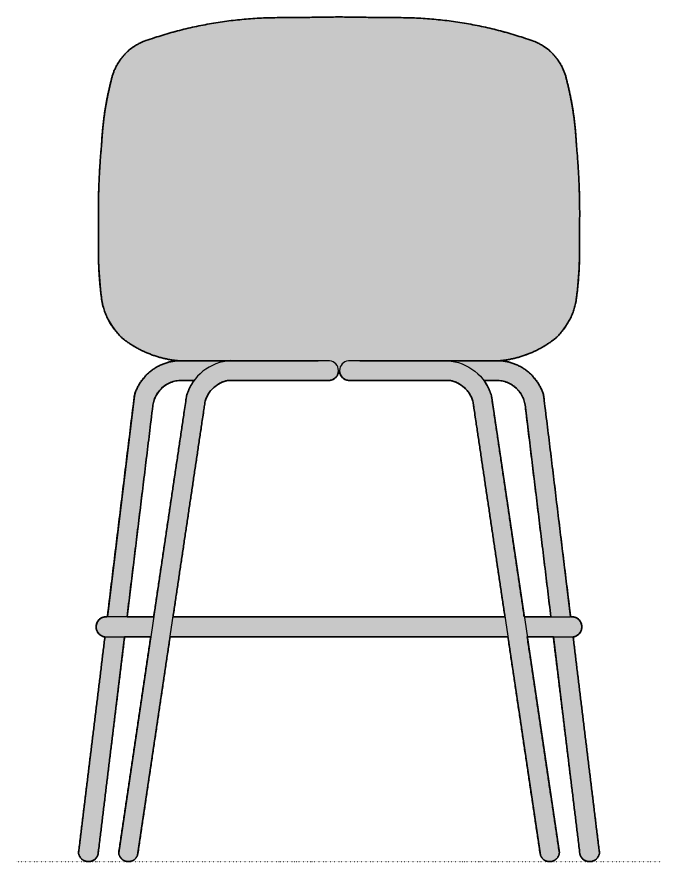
# Model space of a CAD drawing. Header units: millimetres. Extents: x 0 to 1874, y -1262 to 1068.
# Drawn here: x 0 to 814, y -1262 to -193 of the extents above; entities that cross this region are included whole.
import ezdxf

# ---------------------------------------------------------------- set-up
doc = ezdxf.new("R2010")
doc.units = ezdxf.units.MM
doc.linetypes.add('Dots', pattern=[1, 0, -1])
doc.layers.add('Blocks', color=7, linetype='Continuous')
doc.layers.add('Blocks$Fill', color=7, linetype='Continuous', true_color=0xffffff)
for name, color, linetype, lineweight, true_color in [('Blocks$Inner', 7, 'Continuous', 25, 0x007f00), ('Blocks$Outline', 7, 'Continuous', 35, 0xff3f3f), ('Groud', 7, 'Dots', 25, 0x243775)]:
    doc.layers.add(name, color=color, linetype=linetype, lineweight=lineweight, true_color=true_color)

# ---------------------------------------------------------------- blocks, each defined once
blk = doc.blocks.new('Nest High Chair Back')
at = {"layer": 'Blocks$Fill'}
h = blk.add_hatch(color=256, dxfattribs=at)
h.paths.add_polyline_path([(677.9, 284.1), (711.5, 9), (711.6, 8.7), (711.7, 8.5), (711.7, 8.3), (711.8, 8), (711.9, 7.8), (712, 7.6), (712.1, 7.3), (712.2, 7.1), (712.4, 6.9), (712.5, 6.6), (712.6, 6.4), (712.7, 6.2), (712.9, 6), (713, 5.7), (713.2, 5.5), (713.3, 5.3), (713.5, 5.1), (713.7, 4.9), (713.8, 4.6), (714, 4.4), (714.2, 4.2), (714.4, 4), (714.6, 3.8), (714.8, 3.6), (715, 3.4), (715.2, 3.3), (715.4, 3.1), (715.6, 2.9), (715.8, 2.7), (716, 2.6), (716.2, 2.4), (716.5, 2.2), (716.7, 2.1), (716.9, 1.9), (717.2, 1.8), (717.4, 1.6), (717.7, 1.5), (717.9, 1.4), (718.1, 1.3), (718.4, 1.1), (718.7, 1), (718.9, 0.9), (719.2, 0.8), (719.4, 0.7), (719.7, 0.6), (719.9, 0.6), (720.2, 0.5), (720.5, 0.4), (720.7, 0.4), (721, 0.3), (721.2, 0.2), (721.5, 0.2), (721.8, 0.2), (722, 0.1), (722.3, 0.1), (722.5, 0.1), (722.8, 0), (723.1, 0), (723.3, 0), (723.6, 0), (723.8, 0), (724.1, 0), (724.3, 0), (724.6, 0), (724.8, 0.1), (725.1, 0.1), (725.3, 0.1), (725.6, 0.2), (725.8, 0.2), (726.1, 0.2), (726.3, 0.3), (726.6, 0.4), (726.8, 0.4), (727.1, 0.5), (727.3, 0.6), (727.6, 0.6), (727.8, 0.7), (728.1, 0.8), (728.3, 0.9), (728.6, 1), (728.8, 1.1), (729.1, 1.2), (729.3, 1.4), (729.6, 1.5), (729.8, 1.6), (730.1, 1.7), (730.3, 1.9), (730.5, 2), (730.8, 2.2), (731, 2.3), (731.2, 2.5), (731.4, 2.7), (731.6, 2.8), (731.9, 3), (732.1, 3.2), (732.3, 3.4), (732.5, 3.6), (732.7, 3.8), (732.9, 4), (733.1, 4.2), (733.2, 4.4), (733.4, 4.6), (733.6, 4.8), (733.8, 5), (733.9, 5.2), (734.1, 5.5), (734.2, 5.7), (734.4, 5.9), (734.5, 6.2), (734.7, 6.4), (734.8, 6.6), (734.9, 6.9), (735, 7.1), (735.2, 7.4), (735.3, 7.6), (735.4, 7.8), (735.5, 8.1), (735.6, 8.3), (735.7, 8.6), (735.7, 8.8), (735.8, 9.1), (735.9, 9.3), (736, 9.6), (736, 9.8), (736.1, 10.1), (736.1, 10.3), (736.2, 10.6), (736.2, 10.8), (702.9, 284.1), (703.1, 284.2), (703.4, 284.2), (703.7, 284.3), (704, 284.3), (704.3, 284.4), (704.6, 284.5), (704.8, 284.6), (705.1, 284.6), (705.4, 284.7), (705.7, 284.8), (706, 285), (706.3, 285.1), (706.5, 285.2), (706.8, 285.3), (707.1, 285.5), (707.4, 285.6), (707.7, 285.8), (707.9, 286), (708.2, 286.1), (708.5, 286.3), (708.7, 286.5), (709, 286.7), (709.2, 286.9), (709.5, 287.1), (709.7, 287.3), (710, 287.5), (710.2, 287.8), (710.4, 288), (710.6, 288.3), (710.9, 288.5), (711.1, 288.7), (711.3, 289), (711.5, 289.3), (711.7, 289.5), (711.8, 289.8), (712, 290.1), (712.2, 290.4), (712.3, 290.7), (712.5, 290.9), (712.6, 291.2), (712.8, 291.5), (712.9, 291.8), (713, 292.1), (713.2, 292.4), (713.3, 292.7), (713.4, 293), (713.4, 293.3), (713.5, 293.6), (713.6, 293.9), (713.7, 294.2), (713.7, 294.6), (713.8, 294.9), (713.8, 295.2), (713.9, 295.5), (713.9, 295.8), (713.9, 296.1), (713.9, 296.4), (713.9, 296.7), (713.9, 297), (713.9, 297.3), (713.9, 297.5), (713.9, 297.8), (713.9, 298.1), (713.8, 298.4), (713.8, 298.7), (713.8, 299), (713.7, 299.2), (713.7, 299.5), (713.6, 299.8), (713.5, 300.1), (713.4, 300.4), (713.4, 300.7), (713.3, 301), (713.2, 301.2), (713.1, 301.5), (712.9, 301.8), (712.8, 302.1), (712.7, 302.4), (712.5, 302.7), (712.4, 302.9), (712.2, 303.2), (712.1, 303.5), (711.9, 303.8), (711.7, 304), (711.6, 304.3), (711.4, 304.6), (711.2, 304.8), (711, 305.1), (710.7, 305.3), (710.5, 305.6), (710.3, 305.8), (710.1, 306), (709.8, 306.2), (709.6, 306.5), (709.3, 306.7), (709.1, 306.9), (708.8, 307.1), (708.6, 307.3), (708.3, 307.5), (708, 307.7), (707.7, 307.8), (707.5, 308), (707.2, 308.2), (706.9, 308.3), (706.6, 308.4), (706.3, 308.6), (706, 308.7), (705.7, 308.8), (705.4, 308.9), (705.1, 309), (704.8, 309.1), (704.5, 309.2), (704.2, 309.3), (703.9, 309.4), (703.6, 309.4), (703.3, 309.5), (703, 309.5), (702.7, 309.6), (702.4, 309.6), (702.1, 309.6), (701.8, 309.7), (701.5, 309.7), (701.2, 309.7), (700.9, 309.7), (700.6, 309.7), (700.3, 309.7), (700, 309.6), (699.7, 309.6), (665.7, 588.8), (665.3, 590.7), (664.9, 591.7), (664.6, 592.8), (664.2, 593.8), (663.8, 594.9), (663.4, 595.9), (662.9, 596.9), (662.5, 597.9), (662, 599), (661.5, 600), (661, 601), (660.4, 602), (659.8, 603), (659.3, 604), (658.6, 605), (658, 605.9), (657.4, 606.9), (656.7, 607.9), (656, 608.8), (655.3, 609.7), (654.6, 610.7), (653.8, 611.6), (653.1, 612.5), (652.3, 613.4), (651.5, 614.2), (650.7, 615.1), (649.8, 615.9), (649, 616.7), (648.1, 617.6), (647.2, 618.4), (646.3, 619.1), (645.4, 619.9), (644.4, 620.6), (643.5, 621.4), (642.5, 622.1), (641.6, 622.7), (640.6, 623.4), (639.6, 624.1), (638.6, 624.7), (637.5, 625.3), (636.5, 625.9), (635.5, 626.4), (634.4, 627), (633.3, 627.5), (632.3, 628), (631.2, 628.5), (630.1, 628.9), (629, 629.4), (627.9, 629.8), (626.8, 630.2), (625.8, 630.5), (624.6, 630.9), (623.5, 631.2), (622.4, 631.5), (621.3, 631.8), (620.2, 632), (619.1, 632.3), (618, 632.5), (616.9, 632.7), (615.8, 632.9), (614.7, 633), (613.6, 633.1), (612.5, 633.3), (611.4, 633.4), (610.3, 633.4), (612.7, 633.7), (615.1, 634), (617.5, 634.3), (619.9, 634.7), (622.3, 635.1), (624.7, 635.6), (627.1, 636.1), (629.5, 636.6), (631.9, 637.3), (634.3, 637.9), (636.7, 638.6), (639, 639.3), (641.3, 640.1), (643.7, 641), (646, 641.8), (648.3, 642.8), (650.5, 643.7), (652.8, 644.7), (655, 645.8), (657.3, 646.9), (659.4, 648), (661.6, 649.2), (663.8, 650.4), (665.9, 651.6), (668, 652.9), (670, 654.2), (672.1, 655.6), (674.1, 657), (676.1, 658.4), (678, 659.8), (679.9, 661.3), (681.8, 662.8), (682.9, 664), (684.1, 665.1), (685.2, 666.3), (686.2, 667.5), (687.3, 668.7), (688.3, 669.9), (689.4, 671.1), (690.4, 672.4), (691.3, 673.7), (692.3, 675), (693.2, 676.3), (694.1, 677.7), (695, 679.1), (695.9, 680.4), (696.7, 681.8), (697.5, 683.3), (698.3, 684.7), (699, 686.1), (699.7, 687.6), (700.4, 689.1), (701.1, 690.6), (701.7, 692), (702.3, 693.6), (702.9, 695.1), (703.4, 696.6), (704, 698.1), (704.5, 699.6), (704.9, 701.2), (705.3, 702.7), (705.7, 704.3), (706.1, 705.8), (706.4, 707.4), (707.8, 718), (708.9, 728.7), (709.8, 739.4), (710.5, 750.1), (710.9, 760.9), (711.1, 771.6), (711.1, 782.3), (710.8, 793.1), (711.1, 821.6), (710.7, 850.1), (709.3, 878.6), (707, 907), (706.4, 917.1), (705.6, 927.3), (704.4, 937.4), (703, 947.6), (701.4, 957.6), (699.5, 967.7), (697.3, 977.6), (694.9, 987.5), (694.5, 989.5), (694, 991.4), (693.5, 993.4), (692.9, 995.3), (692.2, 997.2), (691.5, 999.1), (690.7, 1001.1), (689.9, 1002.9), (689, 1004.8), (688, 1006.7), (687, 1008.5), (685.9, 1010.3), (684.8, 1012), (683.6, 1013.7), (682.3, 1015.4), (681, 1017.1), (679.7, 1018.7), (678.3, 1020.3), (676.8, 1021.8), (675.3, 1023.3), (673.8, 1024.7), (672.2, 1026.1), (670.6, 1027.4), (669, 1028.7), (667.3, 1029.9), (665.6, 1031), (663.9, 1032.1), (662.1, 1033.2), (660.3, 1034.1), (658.6, 1035.1), (656.8, 1035.9), (654.9, 1036.7), (644.5, 1040.4), (634.1, 1043.8), (623.5, 1047), (612.8, 1050), (602.1, 1052.7), (591.3, 1055.2), (580.5, 1057.5), (569.6, 1059.5), (558.6, 1061.3), (547.7, 1062.9), (536.7, 1064.2), (525.7, 1065.3), (514.6, 1066.1), (503.6, 1066.7), (492.6, 1067), (481.6, 1067.2), (407, 1068.1), (332.5, 1067.2), (321.5, 1067), (310.4, 1066.7), (299.4, 1066.1), (288.4, 1065.3), (277.4, 1064.2), (266.4, 1062.9), (255.4, 1061.3), (244.5, 1059.5), (233.6, 1057.5), (222.7, 1055.2), (211.9, 1052.7), (201.2, 1050), (190.6, 1047), (180, 1043.8), (169.5, 1040.4), (159.1, 1036.7), (157.3, 1035.9), (155.5, 1035.1), (153.7, 1034.1), (151.9, 1033.2), (150.2, 1032.1), (148.4, 1031), (146.7, 1029.9), (145.1, 1028.7), (143.4, 1027.4), (141.8, 1026.1), (140.2, 1024.7), (138.7, 1023.3), (137.2, 1021.8), (135.8, 1020.3), (134.4, 1018.7), (133, 1017.1), (131.7, 1015.4), (130.5, 1013.7), (129.3, 1012), (128.1, 1010.3), (127.1, 1008.5), (126, 1006.7), (125.1, 1004.8), (124.2, 1002.9), (123.3, 1001.1), (122.5, 999.1), (121.8, 997.2), (121.1, 995.3), (120.5, 993.4), (120, 991.4), (119.5, 989.5), (119.1, 987.5), (116.7, 977.6), (114.5, 967.7), (112.6, 957.6), (111, 947.6), (109.6, 937.4), (108.5, 927.3), (107.6, 917.1), (107, 907), (104.8, 878.6), (103.4, 850.1), (102.9, 821.6), (103.3, 793.1), (103, 782.3), (102.9, 771.6), (103.1, 760.9), (103.5, 750.1), (104.2, 739.4), (105.1, 728.7), (106.2, 718), (107.6, 707.4), (107.9, 705.8), (108.3, 704.3), (108.7, 702.7), (109.1, 701.2), (109.6, 699.6), (110.1, 698.1), (110.6, 696.6), (111.1, 695.1), (111.7, 693.6), (112.3, 692), (113, 690.6), (113.6, 689.1), (114.3, 687.6), (115, 686.1), (115.8, 684.7), (116.6, 683.3), (117.4, 681.8), (118.2, 680.4), (119, 679.1), (119.9, 677.7), (120.8, 676.3), (121.8, 675), (122.7, 673.7), (123.7, 672.4), (124.7, 671.1), (125.7, 669.9), (126.7, 668.7), (127.8, 667.5), (128.9, 666.3), (130, 665.1), (131.1, 664), (132.2, 662.8), (134.1, 661.3), (136, 659.8), (138, 658.4), (140, 657), (142, 655.6), (144, 654.2), (146.1, 652.9), (148.2, 651.6), (150.3, 650.4), (152.4, 649.2), (154.6, 648), (156.8, 646.9), (159, 645.8), (161.2, 644.7), (163.5, 643.7), (165.8, 642.8), (168.1, 641.8), (170.4, 641), (172.7, 640.1), (175, 639.3), (177.4, 638.6), (179.8, 637.9), (182.1, 637.3), (184.5, 636.6), (186.9, 636.1), (189.3, 635.6), (191.7, 635.1), (194.1, 634.7), (196.5, 634.3), (198.9, 634), (201.3, 633.7), (203.7, 633.4), (202.6, 633.4), (201.5, 633.3), (200.5, 633.1), (199.4, 633), (198.3, 632.9), (197.1, 632.7), (196, 632.5), (194.9, 632.3), (193.8, 632), (192.7, 631.8), (191.6, 631.5), (190.5, 631.2), (189.4, 630.9), (188.3, 630.5), (187.2, 630.2), (186.1, 629.8), (185, 629.4), (183.9, 628.9), (182.8, 628.5), (181.8, 628), (180.7, 627.5), (179.6, 627), (178.6, 626.4), (177.5, 625.9), (176.5, 625.3), (175.5, 624.7), (174.5, 624.1), (173.5, 623.4), (172.5, 622.7), (171.5, 622.1), (170.6, 621.4), (169.6, 620.6), (168.7, 619.9), (167.7, 619.1), (166.8, 618.4), (166, 617.6), (165.1, 616.7), (164.2, 615.9), (163.4, 615.1), (162.6, 614.2), (161.8, 613.4), (161, 612.5), (160.2, 611.6), (159.5, 610.7), (158.7, 609.7), (158, 608.8), (157.3, 607.9), (156.7, 606.9), (156, 605.9), (155.4, 605), (154.8, 604), (154.2, 603), (153.6, 602), (153.1, 601), (152.6, 600), (152.1, 599), (151.6, 597.9), (151.1, 596.9), (150.7, 595.9), (150.3, 594.9), (149.9, 593.8), (149.5, 592.8), (149.1, 591.7), (148.8, 590.7), (148.4, 588.8), (114.3, 309.6), (114, 309.6), (113.7, 309.7), (113.4, 309.7), (113.2, 309.7), (112.9, 309.7), (112.6, 309.7), (112.3, 309.7), (112, 309.6), (111.7, 309.6), (111.4, 309.6), (111.1, 309.5), (110.8, 309.5), (110.5, 309.4), (110.2, 309.4), (109.8, 309.3), (109.5, 309.2), (109.2, 309.1), (108.9, 309), (108.6, 308.9), (108.3, 308.8), (108, 308.7), (107.7, 308.6), (107.4, 308.4), (107.2, 308.3), (106.9, 308.2), (106.6, 308), (106.3, 307.8), (106, 307.7), (105.7, 307.5), (105.5, 307.3), (105.2, 307.1), (105, 306.9), (104.7, 306.7), (104.4, 306.5), (104.2, 306.2), (104, 306), (103.7, 305.8), (103.5, 305.6), (103.3, 305.3), (103.1, 305.1), (102.9, 304.8), (102.7, 304.6), (102.5, 304.3), (102.3, 304), (102.1, 303.8), (102, 303.5), (101.8, 303.2), (101.6, 302.9), (101.5, 302.7), (101.4, 302.4), (101.2, 302.1), (101.1, 301.8), (101, 301.5), (100.9, 301.2), (100.8, 301), (100.7, 300.7), (100.6, 300.4), (100.5, 300.1), (100.5, 299.8), (100.4, 299.5), (100.3, 299.2), (100.3, 299), (100.2, 298.7), (100.2, 298.4), (100.2, 298.1), (100.1, 297.8), (100.1, 297.5), (100.1, 297.3), (100.1, 297), (100.1, 296.7), (100.1, 296.4), (100.1, 296.1), (100.2, 295.8), (100.2, 295.5), (100.2, 295.2), (100.3, 294.9), (100.3, 294.6), (100.4, 294.2), (100.4, 293.9), (100.5, 293.6), (100.6, 293.3), (100.7, 293), (100.8, 292.7), (100.9, 292.4), (101, 292.1), (101.1, 291.8), (101.3, 291.5), (101.4, 291.2), (101.5, 290.9), (101.7, 290.7), (101.9, 290.4), (102, 290.1), (102.2, 289.8), (102.4, 289.5), (102.6, 289.3), (102.8, 289), (103, 288.7), (103.2, 288.5), (103.4, 288.3), (103.6, 288), (103.9, 287.8), (104.1, 287.5), (104.3, 287.3), (104.6, 287.1), (104.8, 286.9), (105.1, 286.7), (105.3, 286.5), (105.6, 286.3), (105.9, 286.1), (106.1, 286), (106.4, 285.8), (106.7, 285.6), (106.9, 285.5), (107.2, 285.3), (107.5, 285.2), (107.8, 285.1), (108.1, 285), (108.3, 284.8), (108.6, 284.7), (108.9, 284.6), (109.2, 284.6), (109.5, 284.5), (109.8, 284.4), (110.1, 284.3), (110.3, 284.3), (110.6, 284.2), (110.9, 284.2), (111.2, 284.1), (77.8, 10.8), (77.9, 10.6), (77.9, 10.3), (78, 10.1), (78, 9.8), (78.1, 9.6), (78.2, 9.3), (78.2, 9.1), (78.3, 8.8), (78.4, 8.6), (78.5, 8.3), (78.6, 8.1), (78.7, 7.8), (78.8, 7.6), (78.9, 7.4), (79, 7.1), (79.1, 6.9), (79.2, 6.6), (79.4, 6.4), (79.5, 6.2), (79.7, 5.9), (79.8, 5.7), (80, 5.5), (80.1, 5.2), (80.3, 5), (80.5, 4.8), (80.6, 4.6), (80.8, 4.4), (81, 4.2), (81.2, 4), (81.4, 3.8), (81.6, 3.6), (81.8, 3.4), (82, 3.2), (82.2, 3), (82.4, 2.8), (82.6, 2.7), (82.8, 2.5), (83.1, 2.3), (83.3, 2.2), (83.5, 2), (83.8, 1.9), (84, 1.7), (84.2, 1.6), (84.5, 1.5), (84.7, 1.4), (85, 1.2), (85.2, 1.1), (85.5, 1), (85.7, 0.9), (86, 0.8), (86.2, 0.7), (86.5, 0.6), (86.7, 0.6), (87, 0.5), (87.2, 0.4), (87.5, 0.4), (87.7, 0.3), (88, 0.2), (88.2, 0.2), (88.5, 0.2), (88.7, 0.1), (89, 0.1), (89.2, 0.1), (89.5, 0), (89.7, 0), (90, 0), (90.2, 0), (90.5, 0), (90.7, 0), (91, 0), (91.2, 0), (91.5, 0.1), (91.8, 0.1), (92, 0.1), (92.3, 0.2), (92.5, 0.2), (92.8, 0.2), (93.1, 0.3), (93.3, 0.4), (93.6, 0.4), (93.8, 0.5), (94.1, 0.6), (94.4, 0.6), (94.6, 0.7), (94.9, 0.8), (95.1, 0.9), (95.4, 1), (95.6, 1.1), (95.9, 1.3), (96.1, 1.4), (96.4, 1.5), (96.6, 1.6), (96.9, 1.8), (97.1, 1.9), (97.3, 2.1), (97.6, 2.2), (97.8, 2.4), (98, 2.6), (98.2, 2.7), (98.5, 2.9), (98.7, 3.1), (98.9, 3.3), (99.1, 3.4), (99.3, 3.6), (99.5, 3.8), (99.7, 4), (99.9, 4.2), (100, 4.4), (100.2, 4.6), (100.4, 4.9), (100.5, 5.1), (100.7, 5.3), (100.9, 5.5), (101, 5.7), (101.2, 6), (101.3, 6.2), (101.4, 6.4), (101.6, 6.6), (101.7, 6.9), (101.8, 7.1), (101.9, 7.3), (102, 7.6), (102.1, 7.8), (102.2, 8), (102.3, 8.3), (102.4, 8.5), (102.5, 8.7), (102.5, 9), (136.1, 284.1), (169.1, 284.1), (128.6, 11.1), (128.6, 10.9), (128.6, 10.6), (128.7, 10.4), (128.7, 10.1), (128.7, 9.9), (128.8, 9.7), (128.9, 9.4), (128.9, 9.2), (129, 8.9), (129.1, 8.7), (129.1, 8.4), (129.2, 8.2), (129.3, 8), (129.4, 7.7), (129.5, 7.5), (129.6, 7.2), (129.7, 7), (129.8, 6.8), (130, 6.5), (130.1, 6.3), (130.2, 6.1), (130.4, 5.8), (130.5, 5.6), (130.7, 5.4), (130.8, 5.2), (131, 5), (131.1, 4.7), (131.3, 4.5), (131.5, 4.3), (131.7, 4.1), (131.8, 3.9), (132, 3.7), (132.2, 3.5), (132.4, 3.3), (132.6, 3.2), (132.8, 3), (133, 2.8), (133.2, 2.6), (133.4, 2.5), (133.7, 2.3), (133.9, 2.2), (134.1, 2), (134.3, 1.9), (134.6, 1.7), (134.8, 1.6), (135, 1.5), (135.2, 1.4), (135.5, 1.2), (135.7, 1.1), (136, 1), (136.2, 0.9), (136.4, 0.8), (136.7, 0.7), (136.9, 0.7), (137.2, 0.6), (137.4, 0.5), (137.6, 0.4), (137.9, 0.4), (138.1, 0.3), (138.4, 0.3), (138.6, 0.2), (138.9, 0.2), (139.1, 0.1), (139.3, 0.1), (139.6, 0.1), (139.8, 0), (140.1, 0), (140.3, 0), (140.6, 0), (140.8, 0), (141.1, 0), (141.3, 0), (141.6, 0), (141.8, 0), (142.1, 0.1), (142.3, 0.1), (142.6, 0.1), (142.8, 0.2), (143.1, 0.2), (143.4, 0.2), (143.6, 0.3), (143.9, 0.4), (144.1, 0.4), (144.4, 0.5), (144.6, 0.6), (144.9, 0.7), (145.1, 0.8), (145.4, 0.8), (145.6, 0.9), (145.9, 1.1), (146.1, 1.2), (146.4, 1.3), (146.6, 1.4), (146.9, 1.5), (147.1, 1.7), (147.3, 1.8), (147.5, 1.9), (147.8, 2.1), (148, 2.2), (148.2, 2.4), (148.4, 2.6), (148.6, 2.7), (148.9, 2.9), (149.1, 3.1), (149.3, 3.3), (149.5, 3.4), (149.6, 3.6), (149.8, 3.8), (150, 4), (150.2, 4.2), (150.4, 4.4), (150.5, 4.6), (150.7, 4.8), (150.8, 5), (151, 5.2), (151.1, 5.4), (151.3, 5.7), (151.4, 5.9), (151.6, 6.1), (151.7, 6.3), (151.8, 6.5), (151.9, 6.8), (152, 7), (152.1, 7.2), (152.2, 7.4), (152.3, 7.7), (152.4, 7.9), (152.5, 8.1), (193.5, 284.1), (620.5, 284.1), (661.5, 8.1), (661.6, 7.9), (661.7, 7.7), (661.8, 7.4), (661.9, 7.2), (662, 7), (662.1, 6.8), (662.2, 6.5), (662.4, 6.3), (662.5, 6.1), (662.6, 5.9), (662.8, 5.7), (662.9, 5.4), (663, 5.2), (663.2, 5), (663.4, 4.8), (663.5, 4.6), (663.7, 4.4), (663.9, 4.2), (664, 4), (664.2, 3.8), (664.4, 3.6), (664.6, 3.4), (664.8, 3.3), (665, 3.1), (665.2, 2.9), (665.4, 2.7), (665.6, 2.6), (665.8, 2.4), (666, 2.2), (666.3, 2.1), (666.5, 1.9), (666.7, 1.8), (667, 1.7), (667.2, 1.5), (667.4, 1.4), (667.7, 1.3), (667.9, 1.2), (668.2, 1.1), (668.4, 0.9), (668.7, 0.8), (668.9, 0.8), (669.2, 0.7), (669.4, 0.6), (669.7, 0.5), (669.9, 0.4), (670.2, 0.4), (670.4, 0.3), (670.7, 0.2), (670.9, 0.2), (671.2, 0.2), (671.5, 0.1), (671.7, 0.1), (672, 0.1), (672.2, 0), (672.5, 0), (672.7, 0), (673, 0), (673.2, 0), (673.5, 0), (673.7, 0), (674, 0), (674.2, 0), (674.5, 0.1), (674.7, 0.1), (674.9, 0.1), (675.2, 0.2), (675.4, 0.2), (675.7, 0.3), (675.9, 0.3), (676.2, 0.4), (676.4, 0.4), (676.6, 0.5), (676.9, 0.6), (677.1, 0.7), (677.4, 0.7), (677.6, 0.8), (677.8, 0.9), (678.1, 1), (678.3, 1.1), (678.6, 1.2), (678.8, 1.4), (679, 1.5), (679.3, 1.6), (679.5, 1.7), (679.7, 1.9), (679.9, 2), (680.2, 2.2), (680.4, 2.3), (680.6, 2.5), (680.8, 2.6), (681, 2.8), (681.2, 3), (681.4, 3.2), (681.6, 3.3), (681.8, 3.5), (682, 3.7), (682.2, 3.9), (682.4, 4.1), (682.6, 4.3), (682.7, 4.5), (682.9, 4.7), (683.1, 5), (683.2, 5.2), (683.4, 5.4), (683.5, 5.6), (683.7, 5.8), (683.8, 6.1), (683.9, 6.3), (684.1, 6.5), (684.2, 6.8), (684.3, 7), (684.4, 7.2), (684.5, 7.5), (684.6, 7.7), (684.7, 8), (684.8, 8.2), (684.9, 8.4), (685, 8.7), (685.1, 8.9), (685.1, 9.2), (685.2, 9.4), (685.2, 9.7), (685.3, 9.9), (685.3, 10.1), (685.4, 10.4), (685.4, 10.6), (685.5, 10.9), (685.5, 11.1), (644.9, 284.1)], flags=0)
h.paths.add_polyline_path([(224.1, 608.5), (223.2, 607.3), (222.4, 606.1), (221.7, 605), (220.9, 603.8), (220.2, 602.6), (219.5, 601.4), (218.9, 600.1), (218.3, 598.9), (217.7, 597.7), (217.1, 596.4), (216.6, 595.2), (216.1, 593.9), (215.6, 592.7), (215.2, 591.4), (214.8, 590.1), (214.4, 588.9), (172.9, 309.6), (139.2, 309.6), (171.9, 577.5), (172, 578.2), (172.1, 578.9), (172.3, 579.6), (172.4, 580.3), (172.6, 581), (172.8, 581.8), (173, 582.5), (173.2, 583.2), (173.5, 583.9), (173.7, 584.6), (174, 585.3), (174.3, 586.1), (174.6, 586.8), (174.9, 587.5), (175.3, 588.2), (175.6, 588.9), (176, 589.6), (176.4, 590.3), (176.8, 590.9), (177.2, 591.6), (177.6, 592.3), (178.1, 592.9), (178.5, 593.6), (179, 594.2), (179.5, 594.9), (180, 595.5), (180.5, 596.1), (181.1, 596.7), (181.6, 597.3), (182.2, 597.9), (182.8, 598.4), (183.4, 599), (184, 599.5), (184.6, 600), (185.2, 600.5), (185.9, 601), (186.5, 601.5), (187.2, 602), (187.8, 602.4), (188.5, 602.9), (189.2, 603.3), (189.9, 603.7), (190.6, 604.1), (191.3, 604.5), (192, 604.8), (192.7, 605.2), (193.4, 605.5), (194.1, 605.8), (194.9, 606.1), (195.6, 606.3), (196.3, 606.6), (197.1, 606.8), (197.8, 607.1), (198.5, 607.3), (199.3, 607.5), (200, 607.6), (200.7, 607.8), (201.5, 607.9), (202.2, 608.1), (202.9, 608.2), (203.7, 608.3), (204.4, 608.3), (205.1, 608.4), (205.8, 608.5), (211.4, 608.5)], flags=0)
h.paths.add_polyline_path([(641.1, 309.6), (599.7, 588.9), (599.3, 590.1), (598.9, 591.4), (598.4, 592.7), (598, 593.9), (597.5, 595.2), (596.9, 596.4), (596.4, 597.7), (595.8, 598.9), (595.2, 600.1), (594.5, 601.4), (593.8, 602.6), (593.1, 603.8), (592.4, 605), (591.6, 606.1), (590.8, 607.3), (590, 608.5), (602.6, 608.5), (608.2, 608.5), (608.9, 608.4), (609.6, 608.3), (610.4, 608.3), (611.1, 608.2), (611.8, 608.1), (612.6, 607.9), (613.3, 607.8), (614, 607.6), (614.8, 607.5), (615.5, 607.3), (616.3, 607.1), (617, 606.8), (617.7, 606.6), (618.5, 606.3), (619.2, 606.1), (619.9, 605.8), (620.6, 605.5), (621.4, 605.2), (622.1, 604.8), (622.8, 604.5), (623.5, 604.1), (624.2, 603.7), (624.9, 603.3), (625.5, 602.9), (626.2, 602.4), (626.9, 602), (627.5, 601.5), (628.2, 601), (628.8, 600.5), (629.5, 600), (630.1, 599.5), (630.7, 599), (631.3, 598.4), (631.8, 597.9), (632.4, 597.3), (633, 596.7), (633.5, 596.1), (634, 595.5), (634.5, 594.9), (635, 594.2), (635.5, 593.6), (636, 592.9), (636.4, 592.3), (636.9, 591.6), (637.3, 590.9), (637.7, 590.3), (638.1, 589.6), (638.4, 588.9), (638.8, 588.2), (639.1, 587.5), (639.4, 586.8), (639.8, 586.1), (640, 585.3), (640.3, 584.6), (640.6, 583.9), (640.8, 583.2), (641, 582.5), (641.2, 581.8), (641.4, 581), (641.6, 580.3), (641.8, 579.6), (641.9, 578.9), (642, 578.2), (642.2, 577.5), (674.8, 309.6)], flags=0)
h.paths.add_polyline_path([(616.7, 309.6), (197.3, 309.6), (237.8, 581.8), (238.1, 583), (238.5, 584.2), (239, 585.4), (239.4, 586.5), (240, 587.7), (240.5, 588.9), (241.2, 590), (241.8, 591.1), (242.2, 591.7), (242.5, 592.2), (242.9, 592.8), (243.3, 593.3), (243.7, 593.9), (244, 594.4), (244.5, 594.9), (244.9, 595.4), (245.3, 595.9), (245.7, 596.4), (246.2, 596.9), (246.6, 597.4), (247.1, 597.9), (247.6, 598.4), (248, 598.8), (248.5, 599.3), (249, 599.7), (249.5, 600.2), (250, 600.6), (250.6, 601), (251.1, 601.4), (251.6, 601.8), (252.2, 602.2), (252.7, 602.6), (253.3, 603), (253.8, 603.3), (254.4, 603.7), (254.9, 604), (255.5, 604.3), (256.1, 604.7), (256.7, 605), (257.3, 605.3), (258.4, 605.8), (259.6, 606.3), (260.8, 606.8), (262, 607.2), (263.3, 607.6), (264.5, 607.9), (265.7, 608.2), (266.9, 608.5), (395.1, 608.5), (395.3, 608.5), (395.6, 608.5), (395.9, 608.6), (396.1, 608.6), (396.4, 608.7), (396.7, 608.7), (396.9, 608.8), (397.2, 608.9), (397.5, 608.9), (397.8, 609), (398, 609.1), (398.3, 609.2), (398.6, 609.3), (398.8, 609.4), (399.1, 609.5), (399.3, 609.7), (399.6, 609.8), (399.9, 609.9), (400.1, 610.1), (400.4, 610.2), (400.6, 610.4), (400.9, 610.6), (401.1, 610.7), (401.4, 610.9), (401.6, 611.1), (401.8, 611.3), (402.1, 611.5), (402.3, 611.7), (402.5, 611.9), (402.7, 612.1), (402.9, 612.3), (403.2, 612.5), (403.4, 612.7), (403.5, 613), (403.7, 613.2), (403.9, 613.5), (404.1, 613.7), (404.3, 613.9), (404.4, 614.2), (404.6, 614.4), (404.7, 614.7), (404.9, 615), (405, 615.2), (405.2, 615.5), (405.3, 615.8), (405.4, 616), (405.5, 616.3), (405.6, 616.6), (405.7, 616.9), (405.8, 617.1), (405.9, 617.4), (406, 617.7), (406, 618), (406.1, 618.2), (406.2, 618.5), (406.2, 618.8), (406.3, 619.1), (406.3, 619.3), (406.3, 619.6), (406.4, 619.9), (406.4, 620.1), (406.4, 620.4), (406.4, 620.7), (406.4, 620.9), (407.6, 620.9), (407.6, 620.7), (407.6, 620.4), (407.7, 620.1), (407.7, 619.9), (407.7, 619.6), (407.7, 619.3), (407.8, 619.1), (407.8, 618.8), (407.9, 618.5), (407.9, 618.2), (408, 618), (408.1, 617.7), (408.1, 617.4), (408.2, 617.1), (408.3, 616.9), (408.4, 616.6), (408.5, 616.3), (408.6, 616), (408.8, 615.8), (408.9, 615.5), (409, 615.2), (409.2, 615), (409.3, 614.7), (409.5, 614.4), (409.6, 614.2), (409.8, 613.9), (409.9, 613.7), (410.1, 613.5), (410.3, 613.2), (410.5, 613), (410.7, 612.7), (410.9, 612.5), (411.1, 612.3), (411.3, 612.1), (411.5, 611.9), (411.7, 611.7), (412, 611.5), (412.2, 611.3), (412.4, 611.1), (412.7, 610.9), (412.9, 610.7), (413.2, 610.6), (413.4, 610.4), (413.7, 610.2), (413.9, 610.1), (414.2, 609.9), (414.4, 609.8), (414.7, 609.7), (415, 609.5), (415.2, 609.4), (415.5, 609.3), (415.8, 609.2), (416, 609.1), (416.3, 609), (416.6, 608.9), (416.8, 608.9), (417.1, 608.8), (417.4, 608.7), (417.6, 608.7), (417.9, 608.6), (418.2, 608.6), (418.4, 608.5), (418.7, 608.5), (419, 608.5), (547.1, 608.5), (548.4, 608.2), (549.6, 607.9), (550.8, 607.6), (552, 607.2), (553.2, 606.8), (554.4, 606.3), (555.6, 605.8), (556.8, 605.3), (557.4, 605), (557.9, 604.7), (558.5, 604.3), (559.1, 604), (559.7, 603.7), (560.2, 603.3), (560.8, 603), (561.3, 602.6), (561.9, 602.2), (562.4, 601.8), (563, 601.4), (563.5, 601), (564, 600.6), (564.5, 600.2), (565, 599.7), (565.5, 599.3), (566, 598.8), (566.5, 598.4), (566.9, 597.9), (567.4, 597.4), (567.9, 596.9), (568.3, 596.4), (568.7, 595.9), (569.2, 595.4), (569.6, 594.9), (570, 594.4), (570.4, 593.9), (570.8, 593.3), (571.2, 592.8), (571.5, 592.2), (571.9, 591.7), (572.2, 591.1), (572.9, 590), (573.5, 588.9), (574.1, 587.7), (574.6, 586.5), (575.1, 585.4), (575.5, 584.2), (575.9, 583), (576.3, 581.8)], flags=0)
at = {"layer": 'Blocks$Inner'}
for p, q in [((395.1, 633.4), (203.7, 633.4)), ((203.7, 633.4), (380.7, 633.4)), ((610.3, 633.4), (419, 633.4)), ((433.4, 633.4), (610.3, 633.4)), ((266.9, 608.5), (395.1, 608.5)), ((419, 608.5), (547.1, 608.5)), ((148.4, 588.8), (114.3, 309.6)), ((214.4, 588.9), (128.6, 11.1)), ((599.7, 588.9), (685.5, 11.1)), ((699.7, 309.6), (665.7, 588.8)), ((152.5, 8.1), (237.8, 581.8)), ((576.3, 581.8), (661.5, 8.1)), ((172.9, 309.6), (114.3, 309.6)), ((641.1, 309.6), (699.7, 309.6)), ((111.2, 284.1), (77.8, 10.8)), ((102.5, 9), (136.1, 284.1)), ((111.2, 284.1), (169.1, 284.1)), ((644.9, 284.1), (702.9, 284.1)), ((677.9, 284.1), (711.5, 9)), ((736.2, 10.8), (702.9, 284.1))]:
    blk.add_line(p, q, dxfattribs=at)
for points in [[(406.4, 620.9), (407.6, 620.9)], [(211.4, 608.5), (224.1, 608.5), (205.8, 608.5)], [(602.6, 608.5), (590, 608.5), (608.2, 608.5)], [(171.9, 577.5), (139.2, 309.6)], [(642.2, 577.5), (674.8, 309.6)], [(616.7, 309.6), (407, 309.6), (197.3, 309.6)], [(620.5, 284.1), (407, 284.1), (193.5, 284.1)]]:
    blk.add_lwpolyline(points, dxfattribs=at)
for centre, radius, start, end in [((332.5, 558), 509.1, 90, 109.9081), ((481.6, 558), 509.1, 70.0919, 90), ((185.8, 974.2), 68, 113.0799, 168.6998), ((628.3, 974.2), 68, 11.3002, 66.9201), ((506.6, 888.1), 400.1, 165.6131, 177.3013), ((307.4, 888.1), 400.1, 2.6987, 14.3869), ((1030, 819.7), 927.1, 174.6009, 181.6882), ((-215.9, 819.7), 927.1, 358.3118, 5.3991), ((587.9, 774.5), 485, 177.7836, 187.9581), ((226.1, 774.5), 485, 352.0419, 2.2164), ((192.1, 725), 86.3, 191.7987, 226.108), ((622, 725), 86.3, 313.892, 348.2013), ((215.8, 764.3), 131.4, 230.518, 264.7374), ((598.3, 764.3), 131.4, 275.2626, 309.482), ((207.2, 572.3), 61.2, 93.2365, 162.4842), ((273.8, 571.7), 61.9, 93.4133, 163.861), ((393.9, 620.9), 12.5, 275.5743, 84.4257), ((420.2, 620.9), 12.5, 95.5743, 264.4257), ((606.9, 572.3), 61.2, 17.5158, 86.7635), ((208, 572), 36.6, 93.4382, 171.3502), ((210.1, 575.9), 63.1, 166.4515, 168.191), ((603.9, 575.9), 63.1, 11.809, 13.5485), ((113, 296.8), 12.8, 83.9914, 262.0958), ((701.1, 296.8), 12.8, 277.9042, 96.0086), ((90.4, 12.7), 12.7, 188.6801, 342.9191), ((140.9, 12.4), 12.4, 185.9089, 339.7491), ((673.2, 12.4), 12.4, 200.2509, 354.0911), ((723.6, 12.7), 12.7, 197.0809, 351.3199)]:
    blk.add_arc(centre, radius, start, end, dxfattribs=at)
at = {"layer": 'Blocks$Inner', "extrusion": (0, 0, -1)}
for centre, radius, start, end in [((-270.5, 8876.9), 7810, 268.99873, 269.54568), ((-543.5, 8876.9), 7810, 270.45432, 271.00127), ((-540.2, 571.7), 61.9, 93.4133, 163.861), ((-273.8, 571.7), 37.4, 15.6866, 79.3855), ((-540.2, 571.7), 37.4, 100.6145, 164.3134), ((-606, 572), 36.6, 93.4382, 171.3502)]:
    blk.add_arc(centre, radius, start, end, dxfattribs=at)
at = {"layer": 'Blocks$Outline'}
for points in [[(406.4, 620.9), (407.6, 620.9)], [(172.9, 309.6), (139.2, 309.6)], [(616.7, 309.6), (407, 309.6), (197.3, 309.6)], [(674.8, 309.6), (641.1, 309.6)], [(193.5, 284.1), (407, 284.1), (620.5, 284.1)]]:
    blk.add_lwpolyline(points, dxfattribs=at)
for points, weights, knots in [([(710.8, 793.1), (712.4, 850.1), (707, 907), (705.1, 947.9), (694.9, 987.5), (687.9, 1022.7), (654.9, 1036.7), (570.9, 1067.2), (481.6, 1067.2), (444.3, 1067.5), (407, 1068.1), (369.7, 1067.5), (332.5, 1067.2), (243.1, 1067.2), (159.1, 1036.7), (126.1, 1022.7), (119.1, 987.5), (108.9, 947.9), (107, 907), (101.6, 850.1), (103.3, 793.1)], [0.999978896612, 0.998098619331, 1, 0.99480265456, 1, 0.884500008729, 1, 0.984946688409, 1, 0.999988609046, 1, 0.999988609046, 1, 0.984946688409, 1, 0.884500008728, 1, 0.99480265456, 1, 0.998098619331, 0.999978896612], [0.636393, 0.636393, 0.636393, 114.676019, 114.676019, 196.292287, 196.292287, 262.26434, 262.26434, 439.164893, 439.164893, 513.719719, 513.719719, 588.274545, 588.274545, 765.175097, 765.175097, 831.14715, 831.14715, 912.763418, 912.763418, 1026.803044, 1026.803044, 1026.803044]), ([(103.3, 793.1), (101.6, 750), (107.6, 707.4), (113, 681.3), (132.2, 662.8), (163.5, 637.1), (203.7, 633.4)], [0.999978124627, 0.996071788308, 1, 0.955512046794, 1, 0.955743261123, 1], [0.239798, 0.239798, 0.239798, 86.122327, 86.122327, 137.803374, 137.803374, 216.272874, 216.272874, 216.272874]), ([(610.3, 633.4), (650.6, 637.1), (681.8, 662.8), (701, 681.3), (706.4, 707.4), (712.4, 750), (710.8, 793.1)], [1, 0.955743261123, 1, 0.955512046793, 1, 0.996071788308, 0.999978124627], [176.945782, 176.945782, 176.945782, 255.415281, 255.415281, 307.096329, 307.096329, 392.978857, 392.978857, 392.978857]), ([(203.7, 633.4), (161.5, 631), (148.8, 590.7), (148.6, 589.8), (148.4, 588.8), (131.3, 449.2), (114.3, 309.6), (101.7, 310.9), (100.2, 298.4), (98.7, 285.9), (111.2, 284.1)], [1, 0.822899629817, 1, 0.999884788518, 1, 1, 1, 0.712931045626, 1, 0.712931045626, 1], [978.091097, 978.091097, 978.091097, 1052.107061, 1052.107061, 1054.021745, 1054.021745, 1335.32005, 1335.32005, 1355.286302, 1355.286302, 1375.252553, 1375.252553, 1375.252553]), ([(702.9, 284.1), (715.4, 285.9), (713.8, 298.4), (712.3, 310.9), (699.7, 309.6), (682.7, 449.2), (665.7, 588.8), (665.5, 589.8), (665.3, 590.7), (652.5, 631), (610.3, 633.4)], [1, 0.712931045626, 1, 0.712931045626, 1, 1, 1, 0.999884788518, 1, 0.822899629817, 1], [57.925619, 57.925619, 57.925619, 77.89187, 77.89187, 97.858122, 97.858122, 379.156427, 379.156427, 381.071111, 381.071111, 455.087075, 455.087075, 455.087075]), ([(197.3, 309.6), (217.5, 445.7), (237.8, 581.8), (244.1, 604.2), (266.9, 608.5), (331, 608.5), (395.1, 608.5), (406.4, 609.6), (406.4, 620.9)], [1, 1, 1, 0.849437704202, 1, 1, 1, 0.740653851927, 1], [304.830482, 304.830482, 304.830482, 580.001441, 580.001441, 621.607518, 621.607518, 749.784304, 749.784304, 768.261514, 768.261514, 768.261514]), ([(407.6, 620.9), (407.6, 609.6), (419, 608.5), (483, 608.5), (547.1, 608.5), (570, 604.2), (576.3, 581.8), (596.5, 445.7), (616.7, 309.6)], [1, 0.740653851927, 1, 1, 1, 0.849437704203, 1, 1, 1], [664.916658, 664.916658, 664.916658, 683.393868, 683.393868, 811.570654, 811.570654, 853.176731, 853.176731, 1128.34769, 1128.34769, 1128.34769]), ([(139.2, 309.6), (155.5, 443.5), (171.9, 577.5), (176.3, 606.7), (205.8, 608.5), (208.6, 608.5), (211.4, 608.5)], [1, 1, 1, 0.777629172995, 1, 1, 1], [-350.434042, -350.434042, -350.434042, -80.604421, -80.604421, -30.880046, -30.880046, -25.290406, -25.290406, -25.290406]), ([(224.1, 608.5), (217.5, 599.5), (214.4, 588.9), (193.6, 449.2), (172.9, 309.6)], [0.923928974888, 0.946093397288, 1, 1, 1], [53.6609, 53.6609, 53.6609, 76.052, 76.052, 358.372955, 358.372955, 358.372955]), ([(641.1, 309.6), (620.4, 449.2), (599.7, 588.9), (596.6, 599.5), (590, 608.5)], [1, 1, 1, 0.946093397288, 0.923928974888], [-282.320955, -282.320955, -282.320955, 0, 0, 22.3911, 22.3911, 22.3911]), ([(602.6, 608.5), (605.4, 608.5), (608.2, 608.5), (637.7, 606.7), (642.2, 577.5), (658.5, 443.5), (674.8, 309.6)], [1, 1, 1, 0.777629172995, 1, 1, 1], [25.290406, 25.290406, 25.290406, 30.880046, 30.880046, 80.604421, 80.604421, 350.434042, 350.434042, 350.434042]), ([(111.2, 284.1), (94.5, 147.5), (77.8, 10.8), (79.4, 0.8), (89.5, 0), (99.6, -0.7), (102.5, 9), (119.3, 146.6), (136.1, 284.1)], [1, 1, 1, 0.781958451299, 1, 0.781958451299, 1, 1, 1], [0, 0, 0, 275.342124, 275.342124, 292.447187, 292.447187, 309.552251, 309.552251, 586.720836, 586.720836, 586.720836]), ([(677.9, 284.1), (694.7, 146.6), (711.5, 9), (714.5, -0.7), (724.6, 0), (734.7, 0.8), (736.2, 10.8), (719.5, 147.5), (702.9, 284.1)], [1, 1, 1, 0.781958451299, 1, 0.781958451299, 1, 1, 1], [0, 0, 0, 277.168585, 277.168585, 294.273649, 294.273649, 311.378712, 311.378712, 586.720836, 586.720836, 586.720836]), ([(128.6, 11.1), (129.6, 1.3), (139.3, 0.1), (149.1, -1.1), (152.5, 8.1)], [0.999881441595, 0.783101212971, 1, 0.783041917563, 1], [0.004547, 0.004547, 0.004547, 16.638097, 16.638097, 33.276193, 33.276193, 33.276193]), ([(661.5, 8.1), (664.9, -1.1), (674.7, 0.1), (684.5, 1.3), (685.5, 11.1)], [1, 0.783041917563, 1, 0.783101212971, 0.999881441595], [0, 0, 0, 16.638097, 16.638097, 33.271646, 33.271646, 33.271646])]:
    blk.add_rational_spline(points, weights, degree=2, knots=knots, dxfattribs=at)
for points in [[(211.4, 608.5), (217.7, 608.5), (224.1, 608.5)], [(590, 608.5), (596.3, 608.5), (602.6, 608.5)], [(169.1, 284.1), (148.8, 147.6), (128.6, 11.1)], [(136.1, 284.1), (152.6, 284.1), (169.1, 284.1)], [(152.5, 8.1), (173, 146.1), (193.5, 284.1)], [(620.5, 284.1), (641, 146.1), (661.5, 8.1)], [(685.5, 11.1), (665.2, 147.6), (644.9, 284.1)], [(644.9, 284.1), (661.4, 284.1), (677.9, 284.1)]]:
    blk.add_open_spline(points, degree=2, dxfattribs=at)

msp = doc.modelspace()

# ---------------------------------------------------------------- linework, layer by layer
at = {"layer": 'Groud'}
msp.add_lwpolyline([(0, -1261.3), (814, -1261.3)], dxfattribs=at)

# ---------------------------------------------------------------- block references
at = {"layer": 'Blocks'}
msp.add_blockref('Nest High Chair Back', (0, -1261.3), dxfattribs=at)

doc.saveas('drawing.dxf')
